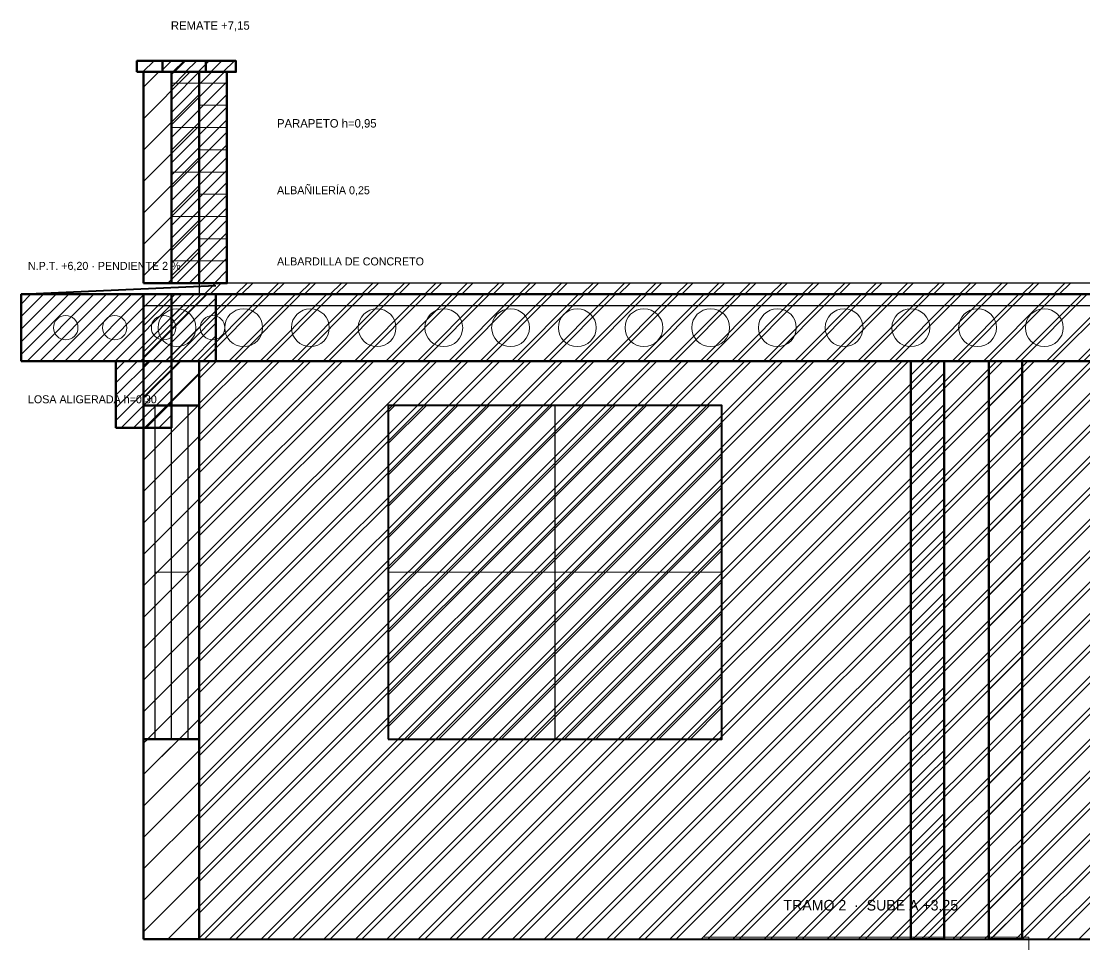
# Model space of a CAD drawing. Header units: metres. Extents: x -1.4 to 41.5, y -29.1 to 7.4.
# Drawn here: x -0.55 to 4.232, y 3.225 to 7.378 of the extents above; entities that cross this region are included whole.
import ezdxf
from ezdxf.enums import TextEntityAlignment as Align

# ---------------------------------------------------------------- set-up
doc = ezdxf.new("R2010")
doc.units = ezdxf.units.M
for name, color, linetype, lineweight in [('carpinteria', 7, 'CONTINUOUS', 25), ('fondo', 7, 'CONTINUOUS', 5), ('hatch', 7, 'CONTINUOUS', 9), ('hatch-2', 7, 'CONTINUOUS', 9), ('hormigon', 7, 'CONTINUOUS', 30), ('marco-fino', 7, 'CONTINUOUS', 25), ('marco-medio', 7, 'CONTINUOUS', 40), ('muro-corte', 7, 'CONTINUOUS', 60), ('muro-fill', 7, 'CONTINUOUS', 25), ('proyeccion', 7, 'CONTINUOUS', 15), ('sombra', 7, 'CONTINUOUS', 5), ('tabique-fill', 7, 'CONTINUOUS', 30), ('texto', 7, 'CONTINUOUS', 5), ('texto-suave', 7, 'CONTINUOUS', 5), ('vidrio', 7, 'CONTINUOUS', 18)]:
    doc.layers.add(name, color=color, linetype=linetype, lineweight=lineweight)

msp = doc.modelspace()

# ---------------------------------------------------------------- linework, layer by layer
at = {"layer": 'carpinteria'}
for p, q in [((0.05, 5.65), (0.2, 5.65)), ((0.125, 4.15), (0.125, 5.65)), ((1.12, 5.65), (2.58, 5.65)), ((1.85, 4.15), (1.85, 5.65)), ((0.05, 4.15), (0.2, 4.15)), ((1.12, 4.15), (2.58, 4.15))]:
    msp.add_line(p, q, dxfattribs=at)
msp.add_lwpolyline([(0.05, 4.15), (0.2, 4.15), (0.2, 5.65), (0.05, 5.65)], close=True, dxfattribs=at)
at = {"layer": 'fondo'}
msp.add_lwpolyline([(1.1, 4.15), (2.6, 4.15), (2.6, 5.65), (1.1, 5.65)], close=True, dxfattribs=at)
at = {"layer": 'hatch'}
for p, q in [((-0.0028, 7.15), (0.0472, 7.2)), ((-0.0028, 7.15), (0.0472, 7.2)), ((0.085, 7.1594), (0.1256, 7.2)), ((0.1322, 7.15), (0.1822, 7.2)), ((0.1386, 7.15), (0.1886, 7.2)), ((0.1386, 7.15), (0.1886, 7.2)), ((0.1887, 7.15), (0.2387, 7.2)), ((0.2453, 7.15), (0.2953, 7.2)), ((0.3019, 7.15), (0.3519, 7.2)), ((0.3584, 7.15), (0.4084, 7.2)), ((0, 6.9399), (0.2101, 7.15)), ((0, 7.0814), (0.0686, 7.15)), ((0, 6.9399), (0.2101, 7.15)), ((0, 7.0814), (0.0686, 7.15)), ((0.125, 6.9117), (0.3633, 7.15)), ((0.125, 6.9682), (0.3068, 7.15)), ((0.125, 7.0248), (0.2502, 7.15)), ((0.125, 7.0814), (0.1936, 7.15)), ((0.125, 7.1379), (0.1371, 7.15)), ((0.125, 6.8551), (0.375, 7.1051)), ((0.125, 7.1), (0.375, 7.1)), ((0, 6.7985), (0.25, 7.0485)), ((0, 6.7985), (0.25, 7.0485)), ((0.125, 6.7985), (0.375, 7.0485)), ((0.125, 6.742), (0.375, 6.992)), ((0.25, 7), (0.375, 7)), ((0.125, 6.6854), (0.375, 6.9354)), ((0, 6.6571), (0.25, 6.9071)), ((0, 6.6571), (0.25, 6.9071)), ((0.125, 6.9), (0.375, 6.9)), ((0.125, 6.6288), (0.375, 6.8788)), ((0.125, 6.5723), (0.375, 6.8223)), ((0.25, 6.8), (0.375, 6.8)), ((0, 6.5157), (0.25, 6.7657)), ((0, 6.5157), (0.25, 6.7657)), ((0.125, 6.5157), (0.375, 6.7657)), ((0.125, 6.4591), (0.375, 6.7091)), ((0.125, 6.7), (0.375, 6.7)), ((0.125, 6.4025), (0.375, 6.6525)), ((0, 6.3743), (0.25, 6.6243)), ((0, 6.3743), (0.25, 6.6243)), ((0.25, 6.6), (0.375, 6.6)), ((0.125, 6.346), (0.375, 6.596)), ((0.125, 6.2894), (0.375, 6.5394)), ((0, 6.2328), (0.25, 6.4828)), ((0, 6.2328), (0.25, 6.4828)), ((0.125, 6.5), (0.375, 6.5)), ((0.125, 6.2328), (0.375, 6.4828)), ((0.1487, 6.2), (0.375, 6.4263)), ((0.2053, 6.2), (0.375, 6.3697)), ((0.25, 6.4), (0.375, 6.4)), ((0.1086, 6.2), (0.25, 6.3414)), ((0.1086, 6.2), (0.25, 6.3414)), ((0.2619, 6.2), (0.375, 6.3131)), ((0.125, 6.3), (0.375, 6.3)), ((0.3184, 6.2), (0.375, 6.2566)), ((0.2741, 6.15), (0.3241, 6.2)), ((0.299, 6.15), (0.349, 6.2)), ((0.4155, 6.15), (0.4655, 6.2)), ((0.4405, 6.15), (0.4905, 6.2)), ((0.5569, 6.15), (0.6069, 6.2)), ((0.5819, 6.15), (0.6319, 6.2)), ((0.6983, 6.15), (0.7483, 6.2)), ((0.7233, 6.15), (0.7733, 6.2)), ((0.8397, 6.15), (0.8897, 6.2)), ((0.8647, 6.15), (0.9147, 6.2)), ((0.9812, 6.15), (1.0312, 6.2)), ((1.0061, 6.15), (1.0561, 6.2)), ((1.1226, 6.15), (1.1726, 6.2)), ((1.1476, 6.15), (1.1976, 6.2)), ((1.264, 6.15), (1.314, 6.2)), ((1.289, 6.15), (1.339, 6.2)), ((1.4054, 6.15), (1.4554, 6.2)), ((1.4304, 6.15), (1.4804, 6.2)), ((1.5468, 6.15), (1.5968, 6.2)), ((1.5718, 6.15), (1.6218, 6.2)), ((1.6883, 6.15), (1.7383, 6.2)), ((1.7132, 6.15), (1.7632, 6.2)), ((1.8297, 6.15), (1.8797, 6.2)), ((1.8547, 6.15), (1.9047, 6.2)), ((1.9711, 6.15), (2.0211, 6.2)), ((1.9961, 6.15), (2.0461, 6.2)), ((2.1125, 6.15), (2.1625, 6.2)), ((2.1375, 6.15), (2.1875, 6.2)), ((2.254, 6.15), (2.304, 6.2)), ((2.2789, 6.15), (2.3289, 6.2)), ((2.3954, 6.15), (2.4454, 6.2)), ((2.4204, 6.15), (2.4704, 6.2)), ((2.5368, 6.15), (2.5868, 6.2)), ((2.5618, 6.15), (2.6118, 6.2)), ((2.6782, 6.15), (2.7282, 6.2)), ((2.7032, 6.15), (2.7532, 6.2)), ((2.8196, 6.15), (2.8696, 6.2)), ((2.8446, 6.15), (2.8946, 6.2)), ((2.9611, 6.15), (3.0111, 6.2)), ((2.986, 6.15), (3.036, 6.2)), ((3.1025, 6.15), (3.1525, 6.2)), ((3.1275, 6.15), (3.1775, 6.2)), ((3.2439, 6.15), (3.2939, 6.2)), ((3.2689, 6.15), (3.3189, 6.2)), ((3.3853, 6.15), (3.4353, 6.2)), ((3.4103, 6.15), (3.4603, 6.2)), ((3.5267, 6.15), (3.5767, 6.2)), ((3.5517, 6.15), (3.6017, 6.2)), ((3.6682, 6.15), (3.7182, 6.2)), ((3.6931, 6.15), (3.7431, 6.2)), ((3.8096, 6.15), (3.8596, 6.2)), ((3.8346, 6.15), (3.8846, 6.2)), ((3.951, 6.15), (4.001, 6.2)), ((3.976, 6.15), (4.026, 6.2)), ((4.0924, 6.15), (4.1424, 6.2)), ((4.1174, 6.15), (4.1674, 6.2)), ((-0.55, 5.8801), (-0.2801, 6.15)), ((-0.55, 5.9367), (-0.3367, 6.15)), ((-0.55, 5.9932), (-0.3932, 6.15)), ((-0.55, 6.0498), (-0.4498, 6.15)), ((-0.55, 6.1064), (-0.5064, 6.15)), ((-0.5235, 5.85), (-0.2235, 6.15)), ((-0.467, 5.85), (-0.167, 6.15)), ((-0.4104, 5.85), (-0.1104, 6.15)), ((-0.3538, 5.85), (-0.0538, 6.15)), ((-0.2973, 5.85), (0.0027, 6.15)), ((-0.2407, 5.85), (0.0593, 6.15)), ((-0.1841, 5.85), (0.1159, 6.15)), ((-0.1275, 5.85), (0.1725, 6.15)), ((-0.071, 5.85), (0.229, 6.15)), ((-0.0144, 5.85), (0.2856, 6.15)), ((0, 5.8667), (0.2833, 6.15)), ((0, 6.0081), (0.1419, 6.15)), ((0, 6.1495), (0.0005, 6.15)), ((0, 5.8916), (0.2584, 6.15)), ((0, 6.0331), (0.1169, 6.15)), ((0.0422, 5.85), (0.325, 6.1328)), ((0.0998, 5.85), (0.3998, 6.15)), ((0.1248, 5.85), (0.4248, 6.15)), ((0.125, 5.9894), (0.2856, 6.15)), ((0.125, 6.046), (0.229, 6.15)), ((0.125, 6.1025), (0.1725, 6.15)), ((0.125, 5.9328), (0.325, 6.1328)), ((0.2412, 5.85), (0.5412, 6.15)), ((0.2662, 5.85), (0.5662, 6.15)), ((0.3826, 5.85), (0.6826, 6.15)), ((0.4076, 5.85), (0.7076, 6.15)), ((0.5241, 5.85), (0.8241, 6.15)), ((0.549, 5.85), (0.849, 6.15)), ((0.6655, 5.85), (0.9655, 6.15)), ((0.6905, 5.85), (0.9905, 6.15)), ((0.8069, 5.85), (1.1069, 6.15)), ((0.8319, 5.85), (1.1319, 6.15)), ((0.9483, 5.85), (1.2483, 6.15)), ((0.9733, 5.85), (1.2733, 6.15)), ((1.0897, 5.85), (1.3897, 6.15)), ((1.1147, 5.85), (1.4147, 6.15)), ((1.2312, 5.85), (1.5312, 6.15)), ((1.2561, 5.85), (1.5561, 6.15)), ((1.3726, 5.85), (1.6726, 6.15)), ((1.3976, 5.85), (1.6976, 6.15)), ((1.514, 5.85), (1.814, 6.15)), ((1.539, 5.85), (1.839, 6.15)), ((1.6554, 5.85), (1.9554, 6.15)), ((1.6804, 5.85), (1.9804, 6.15)), ((1.7968, 5.85), (2.0968, 6.15)), ((1.8218, 5.85), (2.1218, 6.15)), ((1.9383, 5.85), (2.2383, 6.15)), ((1.9632, 5.85), (2.2632, 6.15)), ((2.0797, 5.85), (2.3797, 6.15)), ((2.1047, 5.85), (2.4047, 6.15)), ((2.2211, 5.85), (2.5211, 6.15)), ((2.2461, 5.85), (2.5461, 6.15)), ((2.3625, 5.85), (2.6625, 6.15)), ((2.3875, 5.85), (2.6875, 6.15)), ((2.504, 5.85), (2.804, 6.15)), ((2.5289, 5.85), (2.8289, 6.15)), ((2.6454, 5.85), (2.9454, 6.15)), ((2.6704, 5.85), (2.9704, 6.15)), ((2.7868, 5.85), (3.0868, 6.15)), ((2.8118, 5.85), (3.1118, 6.15)), ((2.9282, 5.85), (3.2282, 6.15)), ((2.9532, 5.85), (3.2532, 6.15)), ((3.0696, 5.85), (3.3696, 6.15)), ((3.0946, 5.85), (3.3946, 6.15)), ((3.2111, 5.85), (3.5111, 6.15)), ((3.236, 5.85), (3.536, 6.15)), ((3.3525, 5.85), (3.6525, 6.15)), ((3.3775, 5.85), (3.6775, 6.15)), ((3.4939, 5.85), (3.7939, 6.15)), ((3.5189, 5.85), (3.8189, 6.15)), ((3.6353, 5.85), (3.9353, 6.15)), ((3.6603, 5.85), (3.9603, 6.15)), ((3.7767, 5.85), (4.0767, 6.15)), ((3.8017, 5.85), (4.1017, 6.15)), ((3.9182, 5.85), (4.2182, 6.15)), ((3.9431, 5.85), (4.2431, 6.15)), ((4.0596, 5.85), (4.3596, 6.15)), ((4.0846, 5.85), (4.3846, 6.15)), ((4.201, 5.85), (4.501, 6.15)), ((4.226, 5.85), (4.526, 6.15)), ((0.0987, 5.85), (0.325, 6.0763)), ((0.125, 5.8763), (0.325, 6.0763)), ((0.1553, 5.85), (0.325, 6.0197)), ((0.1553, 5.85), (0.325, 6.0197)), ((0.2119, 5.85), (0.325, 5.9631)), ((0.2119, 5.85), (0.325, 5.9631)), ((0.2684, 5.85), (0.325, 5.9066)), ((0.2684, 5.85), (0.325, 5.9066)), ((-0.125, 5.6394), (0.0856, 5.85)), ((-0.125, 5.696), (0.029, 5.85)), ((-0.125, 5.7525), (-0.0275, 5.85)), ((-0.125, 5.8091), (-0.0841, 5.85)), ((0, 5.6828), (0.1672, 5.85)), ((0, 5.8243), (0.0257, 5.85)), ((0, 5.687), (0.163, 5.85)), ((0, 5.8284), (0.0216, 5.85)), ((0.25, 3.2549), (2.8451, 5.85)), ((0.25, 3.3963), (2.7037, 5.85)), ((0.25, 3.5377), (2.5623, 5.85)), ((0.25, 3.6791), (2.4209, 5.85)), ((0.25, 3.8206), (2.2794, 5.85)), ((0.25, 3.962), (2.138, 5.85)), ((0.25, 4.1034), (1.9966, 5.85)), ((0.25, 4.2448), (1.8552, 5.85)), ((0.25, 4.3862), (1.7138, 5.85)), ((0.25, 4.5277), (1.5723, 5.85)), ((0.25, 4.6691), (1.4309, 5.85)), ((0.25, 4.8105), (1.2895, 5.85)), ((0.25, 4.9519), (1.1481, 5.85)), ((0.25, 5.0934), (1.0066, 5.85)), ((0.25, 5.2348), (0.8652, 5.85)), ((0.25, 5.3762), (0.7238, 5.85)), ((0.25, 5.5176), (0.5824, 5.85)), ((0.25, 5.659), (0.441, 5.85)), ((0.25, 5.8005), (0.2995, 5.85)), ((0.25, 3.3674), (2.7326, 5.85)), ((0.25, 3.5088), (2.5912, 5.85)), ((0.25, 3.6502), (2.4498, 5.85)), ((0.25, 3.7916), (2.3084, 5.85)), ((0.25, 3.9331), (2.1669, 5.85)), ((0.25, 4.0745), (2.0255, 5.85)), ((0.25, 4.2159), (1.8841, 5.85)), ((0.25, 4.3573), (1.7427, 5.85)), ((0.25, 4.4987), (1.6013, 5.85)), ((0.25, 4.6402), (1.4598, 5.85)), ((0.25, 4.7816), (1.3184, 5.85)), ((0.25, 4.923), (1.177, 5.85)), ((0.25, 5.0644), (1.0356, 5.85)), ((0.25, 5.2058), (0.8942, 5.85)), ((0.25, 5.3473), (0.7527, 5.85)), ((0.25, 5.4887), (0.6113, 5.85)), ((0.25, 5.6301), (0.4699, 5.85)), ((0.25, 5.7715), (0.3285, 5.85)), ((0.2741, 3.25), (2.8741, 5.85)), ((0.3865, 3.25), (2.9865, 5.85)), ((0.4155, 3.25), (3.0155, 5.85)), ((0.528, 3.25), (3.128, 5.85)), ((0.5569, 3.25), (3.1569, 5.85)), ((0.6694, 3.25), (3.2694, 5.85)), ((0.6983, 3.25), (3.2983, 5.85)), ((0.8108, 3.25), (3.4108, 5.85)), ((0.8397, 3.25), (3.4397, 5.85)), ((0.9522, 3.25), (3.5522, 5.85)), ((0.9812, 3.25), (3.5812, 5.85)), ((1.0937, 3.25), (3.6937, 5.85)), ((1.1226, 3.25), (3.7226, 5.85)), ((1.2351, 3.25), (3.8351, 5.85)), ((1.264, 3.25), (3.864, 5.85)), ((1.3765, 3.25), (3.9765, 5.85)), ((1.4054, 3.25), (4.0054, 5.85)), ((1.5179, 3.25), (4.1179, 5.85)), ((1.5468, 3.25), (4.1468, 5.85)), ((1.6593, 3.25), (4.2593, 5.85)), ((1.6883, 3.25), (4.2883, 5.85)), ((1.8008, 3.25), (4.4008, 5.85)), ((1.8297, 3.25), (4.4297, 5.85)), ((1.9422, 3.25), (4.5422, 5.85)), ((1.9711, 3.25), (4.5711, 5.85)), ((2.0836, 3.25), (4.6836, 5.85)), ((2.1125, 3.25), (4.7125, 5.85)), ((2.225, 3.25), (4.825, 5.85)), ((2.254, 3.25), (4.854, 5.85)), ((2.3664, 3.25), (4.9664, 5.85)), ((2.3954, 3.25), (4.9954, 5.85)), ((2.5079, 3.25), (5.1079, 5.85)), ((2.5368, 3.25), (5.1368, 5.85)), ((2.6493, 3.25), (5.2493, 5.85)), ((2.6782, 3.25), (5.2782, 5.85)), ((2.7907, 3.25), (5.3907, 5.85)), ((2.8196, 3.25), (5.4196, 5.85)), ((2.9321, 3.25), (5.5321, 5.85)), ((2.9611, 3.25), (5.5611, 5.85)), ((3.0735, 3.25), (5.6735, 5.85)), ((3.1025, 3.25), (5.7025, 5.85)), ((3.215, 3.25), (5.815, 5.85)), ((3.2439, 3.25), (5.8439, 5.85)), ((3.3564, 3.25), (5.9564, 5.85)), ((3.3853, 3.25), (5.9853, 5.85)), ((3.45, 5.787), (3.513, 5.85)), ((3.4978, 3.25), (6.0978, 5.85)), ((3.5267, 3.25), (6.1267, 5.85)), ((3.6392, 3.25), (6.2392, 5.85)), ((3.6682, 3.25), (6.2682, 5.85)), ((3.7807, 3.25), (6.3807, 5.85)), ((3.8, 5.787), (3.863, 5.85)), ((3.8096, 3.25), (6.4096, 5.85)), ((3.9221, 3.25), (6.5221, 5.85)), ((3.951, 3.25), (6.551, 5.85)), ((4.0635, 3.25), (6.6635, 5.85)), ((4.0924, 3.25), (6.6924, 5.85)), ((4.2049, 3.25), (6.8049, 5.85)), ((-0.125, 5.5828), (0.125, 5.8328)), ((0, 5.5456), (0.25, 5.7956)), ((0.1086, 5.65), (0.25, 5.7914)), ((3.45, 5.6456), (3.6, 5.7956)), ((3.8, 5.6456), (3.95, 5.7956)), ((-0.1013, 5.55), (0.125, 5.7763)), ((-0.0447, 5.55), (0.125, 5.7197)), ((0, 5.4042), (0.25, 5.6542)), ((0.0119, 5.55), (0.125, 5.6631)), ((1.1, 4.2056), (2.5444, 5.65)), ((1.1, 4.3471), (2.4029, 5.65)), ((1.1, 4.4885), (2.2615, 5.65)), ((1.1, 4.6299), (2.1201, 5.65)), ((1.1, 4.7713), (1.9787, 5.65)), ((1.1, 4.9127), (1.8373, 5.65)), ((1.1, 5.0542), (1.6958, 5.65)), ((1.1, 5.1956), (1.5544, 5.65)), ((1.1, 5.337), (1.413, 5.65)), ((1.1, 5.4784), (1.2716, 5.65)), ((1.1, 5.6198), (1.1302, 5.65)), ((3.45, 5.5042), (3.6, 5.6542)), ((3.8, 5.5042), (3.95, 5.6542)), ((0.0684, 5.55), (0.125, 5.6066)), ((1.1858, 4.15), (2.6, 5.5642)), ((0, 5.2627), (0.25, 5.5127)), ((3.45, 5.3627), (3.6, 5.5127)), ((3.8, 5.3627), (3.95, 5.5127)), ((1.3272, 4.15), (2.6, 5.4228)), ((0, 5.1213), (0.25, 5.3713)), ((3.45, 5.2213), (3.6, 5.3713)), ((3.8, 5.2213), (3.95, 5.3713)), ((1.4686, 4.15), (2.6, 5.2814)), ((0, 4.9799), (0.25, 5.2299)), ((3.45, 5.0799), (3.6, 5.2299)), ((3.8, 5.0799), (3.95, 5.2299)), ((1.6101, 4.15), (2.6, 5.1399)), ((0, 4.8385), (0.25, 5.0885)), ((3.45, 4.9385), (3.6, 5.0885)), ((3.8, 4.9385), (3.95, 5.0885)), ((1.7515, 4.15), (2.6, 4.9985)), ((0, 4.6971), (0.25, 4.9471)), ((3.45, 4.7971), (3.6, 4.9471)), ((3.8, 4.7971), (3.95, 4.9471)), ((1.8929, 4.15), (2.6, 4.8571)), ((0, 4.5556), (0.25, 4.8056)), ((3.45, 4.6556), (3.6, 4.8056)), ((3.8, 4.6556), (3.95, 4.8056)), ((2.0343, 4.15), (2.6, 4.7157)), ((0, 4.4142), (0.25, 4.6642)), ((3.45, 4.5142), (3.6, 4.6642)), ((3.8, 4.5142), (3.95, 4.6642)), ((2.1757, 4.15), (2.6, 4.5743)), ((0, 4.2728), (0.25, 4.5228)), ((3.45, 4.3728), (3.6, 4.5228)), ((3.8, 4.3728), (3.95, 4.5228)), ((2.3172, 4.15), (2.6, 4.4328)), ((0, 4.1314), (0.25, 4.3814)), ((3.45, 4.2314), (3.6, 4.3814)), ((3.8, 4.2314), (3.95, 4.3814)), ((2.4586, 4.15), (2.6, 4.2914)), ((0, 3.9899), (0.25, 4.2399)), ((3.45, 4.0899), (3.6, 4.2399)), ((3.8, 4.0899), (3.95, 4.2399)), ((0, 3.9899), (0.1601, 4.15)), ((0, 4.1314), (0.0186, 4.15)), ((0, 3.8485), (0.25, 4.0985)), ((0, 3.8485), (0.25, 4.0985)), ((3.45, 3.9485), (3.6, 4.0985)), ((3.8, 3.9485), (3.95, 4.0985)), ((0, 3.7071), (0.25, 3.9571)), ((0, 3.7071), (0.25, 3.9571)), ((3.45, 3.8071), (3.6, 3.9571)), ((3.8, 3.8071), (3.95, 3.9571)), ((0, 3.5657), (0.25, 3.8157)), ((0, 3.5657), (0.25, 3.8157)), ((3.45, 3.6657), (3.6, 3.8157)), ((3.8, 3.6657), (3.95, 3.8157)), ((0, 3.4243), (0.25, 3.6743)), ((0, 3.4243), (0.25, 3.6743)), ((3.45, 3.5243), (3.6, 3.6743)), ((3.8, 3.5243), (3.95, 3.6743)), ((0, 3.2828), (0.25, 3.5328)), ((0, 3.2828), (0.25, 3.5328)), ((3.45, 3.3828), (3.6, 3.5328)), ((3.8, 3.3828), (3.95, 3.5328)), ((0.1086, 3.25), (0.25, 3.3914)), ((0.1086, 3.25), (0.25, 3.3914)), ((3.4586, 3.25), (3.6, 3.3914)), ((3.8086, 3.25), (3.95, 3.3914))]:
    msp.add_line(p, q, dxfattribs=at)
at = {"layer": 'hatch-2'}
for centre, radius in [((0.15, 6), 0.085), ((0.15, 6), 0.085), ((0.45, 6), 0.085), ((0.45, 6), 0.085), ((0.75, 6), 0.085), ((0.75, 6), 0.085), ((1.05, 6), 0.085), ((1.05, 6), 0.085), ((1.35, 6), 0.085), ((1.35, 6), 0.085), ((1.65, 6), 0.085), ((1.65, 6), 0.085), ((1.95, 6), 0.085), ((1.95, 6), 0.085), ((2.25, 6), 0.085), ((2.25, 6), 0.085), ((2.55, 6), 0.085), ((2.55, 6), 0.085), ((2.85, 6), 0.085), ((2.85, 6), 0.085), ((3.15, 6), 0.085), ((3.15, 6), 0.085), ((3.45, 6), 0.085), ((3.45, 6), 0.085), ((3.75, 6), 0.085), ((3.75, 6), 0.085), ((4.05, 6), 0.085), ((4.05, 6), 0.085), ((-0.35, 6), 0.055), ((-0.13, 6), 0.055), ((0.09, 6), 0.055), ((0.31, 6), 0.055)]:
    msp.add_circle(centre, radius, dxfattribs=at)
at = {"layer": 'hormigon'}
for points in [[(-0.03, 7.15), (0.28, 7.15), (0.28, 7.2), (-0.03, 7.2)], [(-0.03, 7.15), (0.28, 7.15), (0.28, 7.2), (-0.03, 7.2)], [(0.085, 7.15), (0.415, 7.15), (0.415, 7.2), (0.085, 7.2)], [(0.25, 6.15), (9.35, 6.15), (9.35, 6.2), (0.25, 6.2)], [(0.25, 6.15), (23.75, 6.15), (23.75, 6.2), (0.25, 6.2)], [(-0.55, 5.85), (0.325, 5.85), (0.325, 6.15), (-0.55, 6.15)], [(0, 5.85), (9.6, 5.85), (9.6, 6.15), (0, 6.15)], [(0, 5.85), (24, 5.85), (24, 6.15), (0, 6.15)], [(0.125, 5.85), (0.325, 5.85), (0.325, 6.15), (0.125, 6.15)]]:
    msp.add_lwpolyline(points, close=True, dxfattribs=at)
at = {"layer": 'marco-fino'}
for q in [(9.6, 6.1), (24, 6.1)]:
    msp.add_line((0, 6.1), q, dxfattribs=at)
for points in [[(0.25, 3.25), (16.65, 3.25), (16.65, 5.85), (0.25, 5.85)], [(0.25, 3.25), (23.75, 3.25), (23.75, 5.85), (0.25, 5.85)]]:
    msp.add_lwpolyline(points, close=True, dxfattribs=at)
at = {"layer": 'marco-medio'}
for p, q in [((-0.55, 6.15), (0.325, 6.19)), ((0.25, 3.25), (9.35, 3.25)), ((0.25, 3.25), (23.75, 3.25))]:
    msp.add_line(p, q, dxfattribs=at)
msp.add_lwpolyline([(1.1, 4.15), (2.6, 4.15), (2.6, 5.65), (1.1, 5.65)], close=True, dxfattribs=at)
at = {"layer": 'muro-corte'}
for points in [[(-0.03, 7.15), (0.28, 7.15), (0.28, 7.2), (-0.03, 7.2)], [(0.085, 7.15), (0.415, 7.15), (0.415, 7.2), (0.085, 7.2)], [(0, 6.2), (0.25, 6.2), (0.25, 7.15), (0, 7.15)], [(0, 6.2), (0.25, 6.2), (0.25, 7.15), (0, 7.15)], [(0.125, 6.2), (0.375, 6.2), (0.375, 7.15), (0.125, 7.15)], [(-0.55, 5.85), (0.325, 5.85), (0.325, 6.15), (-0.55, 6.15)], [(0, 5.85), (9.6, 5.85), (9.6, 6.15), (0, 6.15)], [(0, 5.85), (24, 5.85), (24, 6.15), (0, 6.15)], [(0.125, 5.85), (0.325, 5.85), (0.325, 6.15), (0.125, 6.15)], [(-0.125, 5.55), (0.125, 5.55), (0.125, 5.85), (-0.125, 5.85)], [(0, 5.65), (0.25, 5.65), (0.25, 5.85), (0, 5.85)], [(0, 3.25), (0.25, 3.25), (0.25, 5.85), (0, 5.85)], [(3.45, 3.25), (3.6, 3.25), (3.6, 5.85), (3.45, 5.85)], [(3.8, 3.25), (3.95, 3.25), (3.95, 5.85), (3.8, 5.85)], [(0, 3.25), (0.25, 3.25), (0.25, 4.15), (0, 4.15)]]:
    msp.add_lwpolyline(points, close=True, dxfattribs=at)
at = {"layer": 'muro-fill'}
for points in [[(0, 6.2), (0.25, 6.2), (0.25, 7.15), (0, 7.15)], [(0, 6.2), (0.25, 6.2), (0.25, 7.15), (0, 7.15)], [(0.125, 6.2), (0.375, 6.2), (0.375, 7.15), (0.125, 7.15)], [(-0.125, 5.55), (0.125, 5.55), (0.125, 5.85), (-0.125, 5.85)], [(0, 5.65), (0.25, 5.65), (0.25, 5.85), (0, 5.85)], [(0, 3.25), (0.25, 3.25), (0.25, 5.85), (0, 5.85)], [(0, 3.25), (0.25, 3.25), (0.25, 4.15), (0, 4.15)]]:
    msp.add_lwpolyline(points, close=True, dxfattribs=at)
at = {"layer": 'proyeccion'}
msp.add_line((3.98, 3.259), (2.52, 3.259), dxfattribs=at)
msp.add_lwpolyline([(3.98, 1.629), (3.98, 3.259)], dxfattribs=at)
at = {"layer": 'sombra'}
for points in [[(0.25, 3.25), (16.65, 3.25), (16.65, 5.85), (0.25, 5.85)], [(0.25, 3.25), (23.75, 3.25), (23.75, 5.85), (0.25, 5.85)]]:
    msp.add_lwpolyline(points, close=True, dxfattribs=at)
at = {"layer": 'tabique-fill'}
for points in [[(3.45, 3.25), (3.6, 3.25), (3.6, 5.85), (3.45, 5.85)], [(3.8, 3.25), (3.95, 3.25), (3.95, 5.85), (3.8, 5.85)]]:
    msp.add_lwpolyline(points, close=True, dxfattribs=at)
at = {"layer": 'vidrio'}
for p, q in [((0.05, 4.9), (0.2, 4.9)), ((1.1, 4.9), (2.6, 4.9))]:
    msp.add_line(p, q, dxfattribs=at)

# ---------------------------------------------------------------- texts
at = {"layer": 'texto'}
msp.add_text('REMATE +7,15', height=0.038, dxfattribs=at).set_placement((0.3, 7.34), align=Align.CENTER)
msp.add_text('PARAPETO h=0,95', height=0.038, dxfattribs=at).set_placement((0.6, 6.9))
at = {"layer": 'texto-suave'}
for s, p in [('ALBAÑILERÍA 0,25', (0.6, 6.6)), ('ALBARDILLA DE CONCRETO', (0.6, 6.28)), ('N.P.T. +6,20 · PENDIENTE 2 %', (-0.52, 6.26)), ('LOSA ALIGERADA h=0,30', (-0.52, 5.66))]:
    msp.add_text(s, height=0.036, dxfattribs=at).set_placement(p)
msp.add_text('TRAMO 2  ·  SUBE A +3,25', height=0.0475, dxfattribs=at).set_placement((3.27, 3.379), align=Align.CENTER)

doc.saveas('drawing.dxf')
